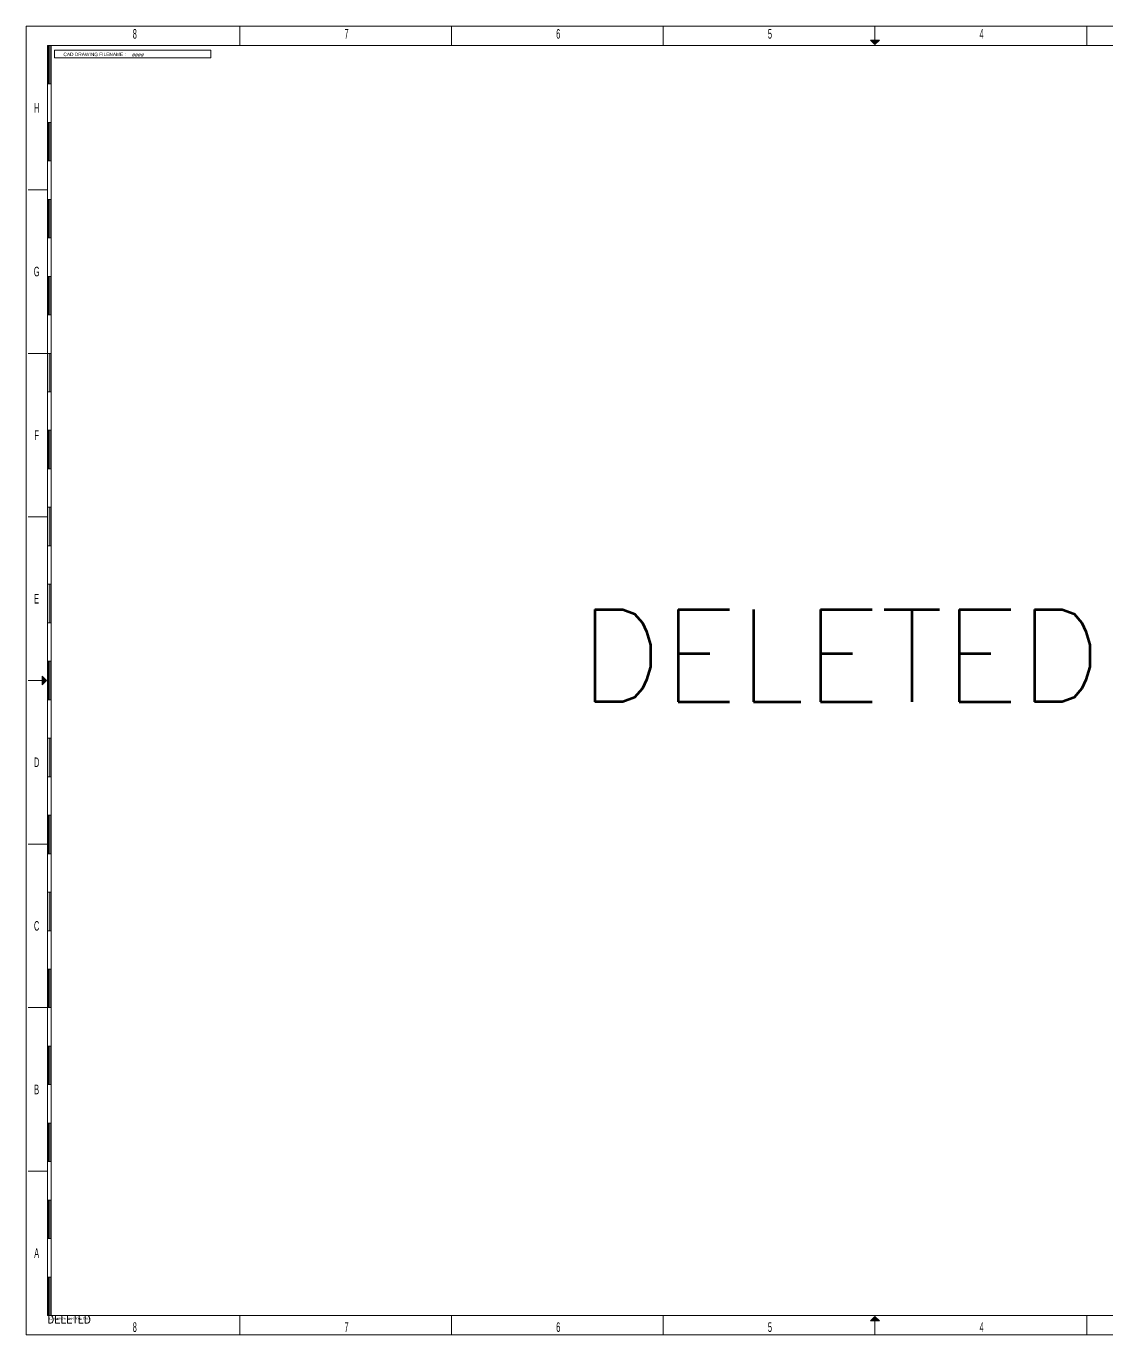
# Model space of a CAD drawing. Header units: inches. Extents: x -0.6 to 43.4, y -0.5 to 33.5.
# Drawn here: x -0.55 to 27.52, y -0.5 to 33.5 of the extents above; entities that cross this region are included whole.
import ezdxf
from ezdxf.enums import TextEntityAlignment as Align

# ---------------------------------------------------------------- set-up
doc = ezdxf.new("R2010")
doc.units = ezdxf.units.IN
doc.header["$MEASUREMENT"] = 0
for name, color, linetype in [('1', 7, 'Continuous'), ('35', 7, 'Continuous'), ('Title', 6, 'Continuous')]:
    doc.layers.add(name, color=color, linetype=linetype)
doc.styles.add('dgn000', font='dgn000.shx')
doc.styles.add('dgn003', font='dgn003.shx')
doc.styles.get("Standard").update_dxf_attribs({"font": 'txt.shx'})

msp = doc.modelspace()

# ---------------------------------------------------------------- hatches: boundary and pattern name
at = {"layer": 'Title', "lineweight": 5}
for points in [[(0, 33), (0.1, 33), (0.1, 32), (0, 32)], [(21.5, 33.02), (21.616, 33.136), (21.384, 33.136)], [(0, 31), (0.1, 31), (0.1, 30), (0, 30)], [(0, 29), (0.1, 29), (0.1, 28), (0, 28)], [(0, 7), (0.1, 7), (0.1, 6), (0, 6)], [(0, 5), (0.1, 5), (0.1, 4), (0, 4)], [(0, 3), (0.1, 3), (0.1, 2), (0, 2)], [(0, 1), (0.1, 1), (0.1, 0), (0, 0)], [(21.5, -0.02), (21.384, -0.136), (21.616, -0.136)]]:
    msp.add_hatch(color=256, dxfattribs=at).paths.add_polyline_path(points)
for points in [[(0, 27), (0.1, 27), (0.1, 26), (0, 26)], [(0, 25), (0.1, 25), (0.1, 24), (0, 24)], [(0, 23), (0.1, 23), (0.1, 22), (0, 22)], [(0, 21), (0.1, 21), (0.1, 20), (0, 20)], [(0, 19), (0.1, 19), (0.1, 18), (0, 18)], [(0, 17), (0.1, 17), (0.1, 16), (0, 16)], [(-0.02, 16.5), (-0.136, 16.616), (-0.136, 16.384)], [(0, 15), (0.1, 15), (0.1, 14), (0, 14)], [(0, 13), (0.1, 13), (0.1, 12), (0, 12)], [(0, 11), (0.1, 11), (0.1, 10), (0, 10)], [(0, 9), (0.1, 9), (0.1, 8), (0, 8)]]:
    msp.add_hatch(color=256, dxfattribs=at).paths.add_polyline_path(points, flags=0)

# ---------------------------------------------------------------- linework, layer by layer
for p, q in [((5, 33), (5, 33.5)), ((10.5, 33), (10.5, 33.5)), ((16, 33), (16, 33.5)), ((21.5, 33.136), (21.5, 33.5)), ((27, 33), (27, 33.5)), ((0.033, 33), (0.033, 32)), ((0.067, 33), (0.067, 32)), ((0.1, 0), (0.1, 33)), ((0.033, 31), (0.033, 30)), ((0.067, 31), (0.067, 30)), ((0, 29.25), (-0.5, 29.25)), ((0.033, 29), (0.033, 28)), ((0.067, 29), (0.067, 28)), ((0.033, 27), (0.033, 26)), ((0.067, 27), (0.067, 26)), ((0, 25), (-0.5, 25)), ((0.067, 25), (0.067, 24)), ((0.1, 25), (0.1, 24)), ((0.033, 23), (0.033, 22)), ((0.067, 23), (0.067, 22)), ((0, 20.75), (-0.5, 20.75)), ((0.067, 21), (0.067, 20)), ((0.1, 21), (0.1, 20)), ((0.067, 19), (0.067, 18)), ((0.1, 19), (0.1, 18)), ((0.033, 17), (0.033, 16)), ((0.067, 17), (0.067, 16)), ((-0.136, 16.5), (-0.5, 16.5)), ((0.067, 15), (0.067, 14)), ((0.1, 15), (0.1, 14)), ((0.033, 13), (0.033, 12)), ((0.067, 13), (0.067, 12)), ((0, 12.25), (-0.5, 12.25)), ((0.067, 11), (0.067, 10)), ((0.1, 11), (0.1, 10)), ((0.033, 9), (0.033, 8)), ((0.067, 9), (0.067, 8)), ((0, 8), (-0.5, 8)), ((0.033, 7), (0.033, 6)), ((0.067, 7), (0.067, 6)), ((0.033, 5), (0.033, 4)), ((0.067, 5), (0.067, 4)), ((0, 3.75), (-0.5, 3.75)), ((0.033, 3), (0.033, 2)), ((0.067, 3), (0.067, 2)), ((0.033, 1), (0.033, 0)), ((0.067, 1), (0.067, 0)), ((5, 0), (5, -0.5)), ((10.5, 0), (10.5, -0.5)), ((16, 0), (16, -0.5)), ((27, 0), (27, -0.5)), ((21.5, -0.136), (21.5, -0.5))]:
    msp.add_line(p, q, dxfattribs=at)
at = {"layer": 'Title', "lineweight": 5, "flags": 128}
for points in [[(-0.55, -0.5), (43.45, -0.5), (43.45, 33.5), (-0.55, 33.5), (-0.55, -0.5)], [(0, 0), (42.9, 0), (42.9, 33), (0, 33), (0, 0)], [(0, 33), (0.1, 33), (0.1, 32), (0, 32), (0, 33)], [(21.5, 33.02), (21.616, 33.136), (21.384, 33.136), (21.5, 33.02)], [(0.183, 32.675), (4.25, 32.675), (4.25, 32.875), (0.183, 32.875), (0.183, 32.675)], [(0, 31), (0.1, 31), (0.1, 30), (0, 30), (0, 31)], [(0, 29), (0.1, 29), (0.1, 28), (0, 28), (0, 29)], [(0, 27), (0.1, 27), (0.1, 26), (0, 26), (0, 27)], [(0, 25), (0.1, 25), (0.1, 24), (0, 24), (0, 25)], [(0, 23), (0.1, 23), (0.1, 22), (0, 22), (0, 23)], [(0, 21), (0.1, 21), (0.1, 20), (0, 20), (0, 21)], [(0, 19), (0.1, 19), (0.1, 18), (0, 18), (0, 19)], [(0, 17), (0.1, 17), (0.1, 16), (0, 16), (0, 17)], [(-0.02, 16.5), (-0.136, 16.616), (-0.136, 16.384), (-0.02, 16.5)], [(0, 15), (0.1, 15), (0.1, 14), (0, 14), (0, 15)], [(0, 13), (0.1, 13), (0.1, 12), (0, 12), (0, 13)], [(0, 11), (0.1, 11), (0.1, 10), (0, 10), (0, 11)], [(0, 9), (0.1, 9), (0.1, 8), (0, 8), (0, 9)], [(0, 7), (0.1, 7), (0.1, 6), (0, 6), (0, 7)], [(0, 5), (0.1, 5), (0.1, 4), (0, 4), (0, 5)], [(0, 3), (0.1, 3), (0.1, 2), (0, 2), (0, 3)], [(0, 1), (0.1, 1), (0.1, 0), (0, 0), (0, 1)], [(21.5, -0.02), (21.384, -0.136), (21.616, -0.136), (21.5, -0.02)]]:
    msp.add_lwpolyline(points, dxfattribs=at)

# ---------------------------------------------------------------- texts
at = {"layer": '1', "lineweight": 5, "insert": (2.2, 32.7), "char_height": 0.1, "attachment_point": 7, "style": 'dgn003'}
msp.add_mtext('####', dxfattribs=at)
at = {"layer": '35', "attachment_point": 1}
for insert, char_height in [((13.815, 18.345), 2.4), ((13.815, 18.345), 2.4), ((0, 0), 0.2)]:
    msp.add_mtext('DELETED', dxfattribs=dict(at, insert=insert, char_height=char_height))
at = {"layer": 'Title', "lineweight": 5, "style": 'dgn000', "width": 0.500016}
for s, p in [('8', (2.272, 33.3)), ('7', (7.772, 33.3)), ('6', (13.272, 33.3)), ('5', (18.772, 33.3)), ('4', (24.272, 33.3)), ('H', (-0.278, 31.375)), ('G', (-0.278, 27.125)), ('F', (-0.278, 22.875)), ('E', (-0.278, 18.625)), ('D', (-0.278, 14.375)), ('C', (-0.278, 10.125)), ('B', (-0.278, 5.875)), ('A', (-0.278, 1.625)), ('8', (2.272, -0.3)), ('7', (7.772, -0.3)), ('6', (13.272, -0.3)), ('5', (18.772, -0.3)), ('4', (24.272, -0.3))]:
    msp.add_text(s, height=0.25, dxfattribs=at).set_placement(p, align=Align.MIDDLE_CENTER)
at = {"layer": 'Title', "lineweight": 5, "style": 'dgn000'}
msp.add_text('CAD DRAWING FILENAME :', height=0.09, dxfattribs=at).set_placement((1.229, 32.766), align=Align.MIDDLE_CENTER)
msp.add_text('CAE 5652B MAR 2001 CAD', height=0.06, dxfattribs=at).set_placement((0.049, -0.05), align=Align.TOP_LEFT)

doc.saveas('drawing.dxf')
